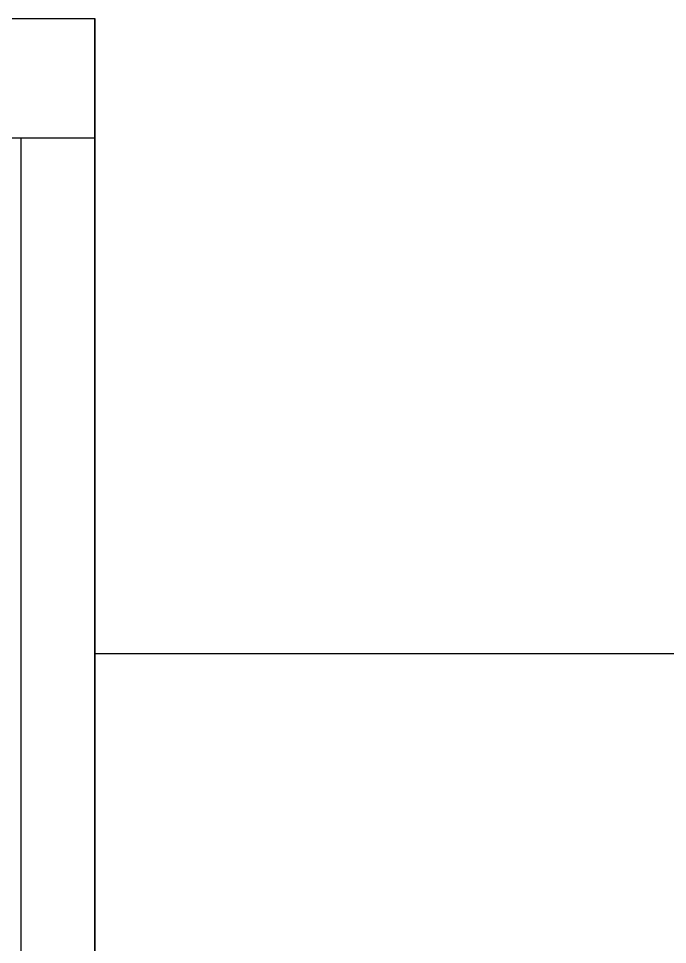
# Model space of a CAD drawing. Header units: millimetres. Extents: x 0 to 841, y 0 to 594.
# Drawn here: x 210.85 to 230.52, y 199.21 to 227.29 of the extents above; entities that cross this region are included whole.
import ezdxf

# ---------------------------------------------------------------- set-up
doc = ezdxf.new("R2010")
doc.units = ezdxf.units.MM
doc.header["$LTSCALE"] = 10
doc.layers.add('LINE04', color=4, linetype='Continuous')
doc.layers.add('LINE05', color=2, linetype='Continuous')

msp = doc.modelspace()

# ---------------------------------------------------------------- linework, layer by layer
at = {"layer": 'LINE04'}
msp.add_line((213.166, 208.036), (270.166, 208.036), dxfattribs=at)
at = {"layer": 'LINE05'}
for p, q in [((183.816, 227.286), (213.166, 227.286)), ((213.166, 227.286), (213.166, 119.786)), ((213.166, 227.286), (213.166, 119.786)), ((213.166, 119.786), (213.166, 227.286)), ((213.166, 223.661), (183.816, 223.661)), ((210.916, 223.661), (210.916, 123.536))]:
    msp.add_line(p, q, dxfattribs=at)

doc.saveas('drawing.dxf')
